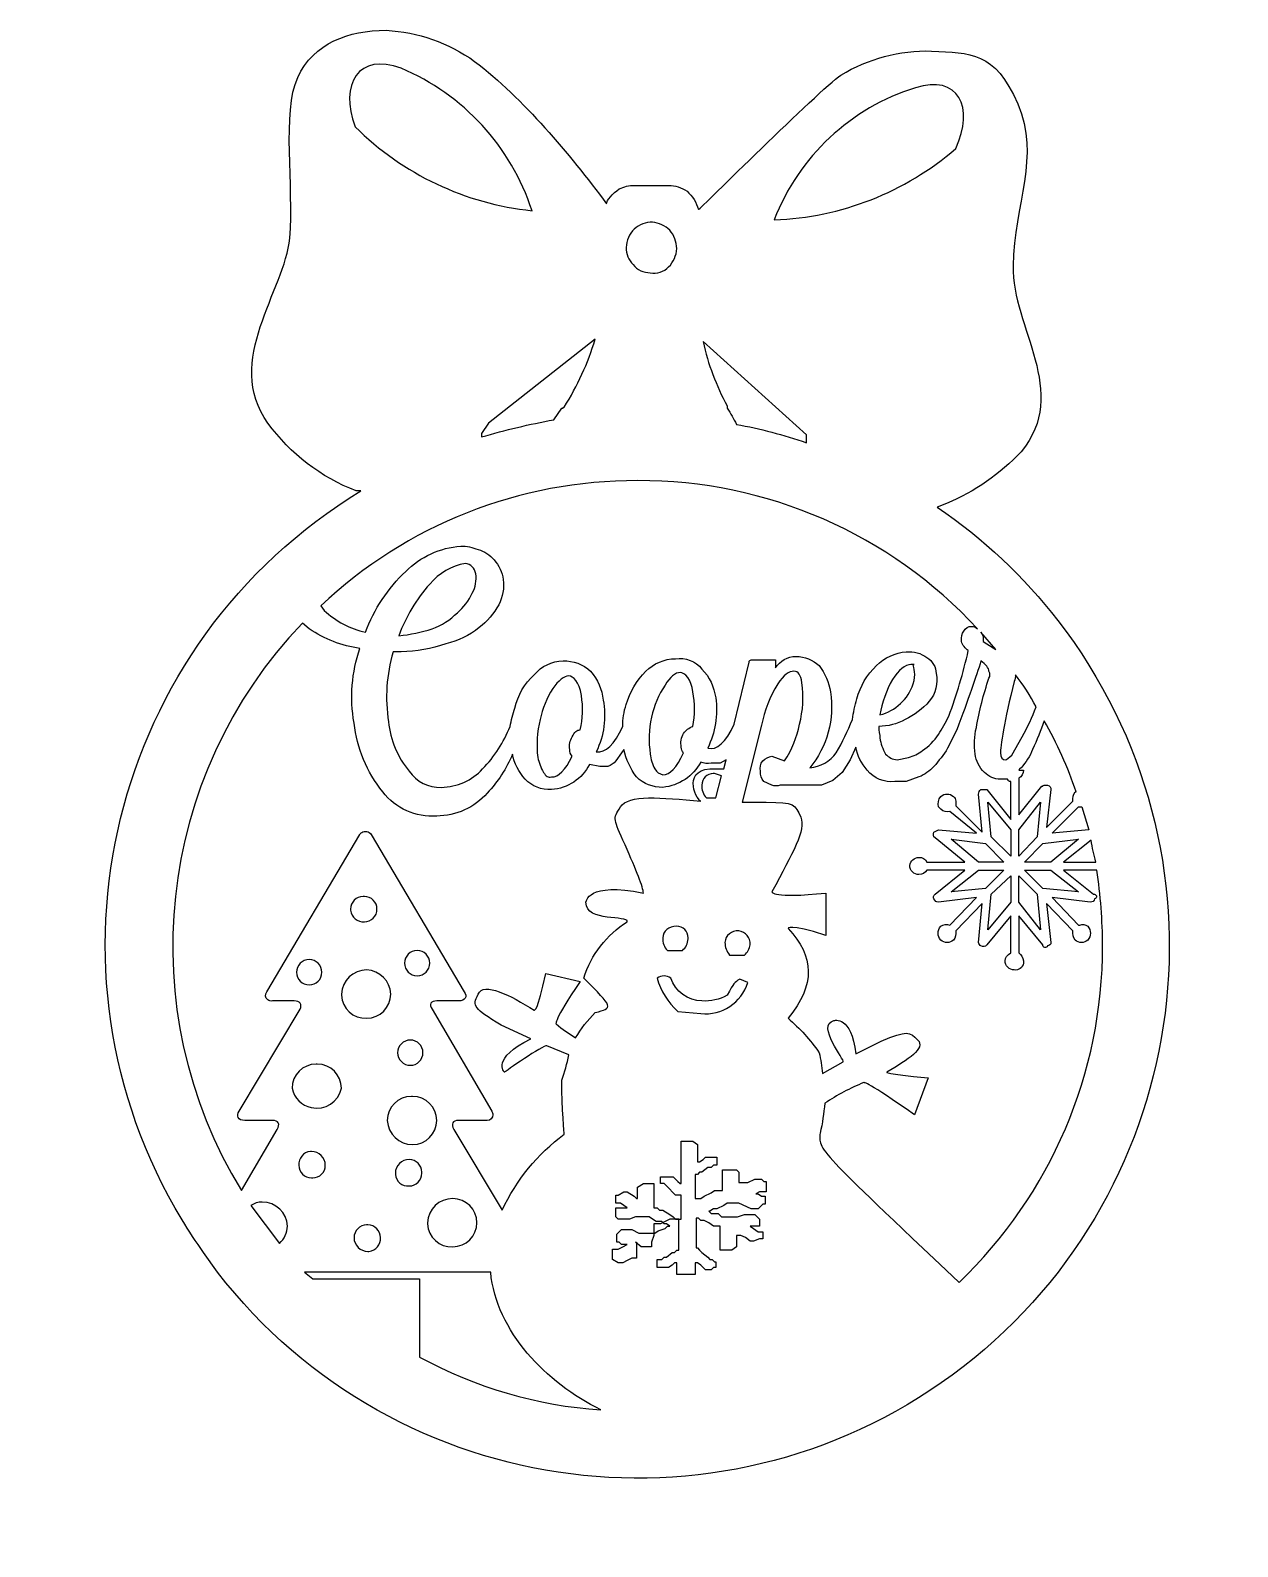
# Model space of a CAD drawing. Extents: x -6 to 99, y -6 to 126.
import ezdxf

# ---------------------------------------------------------------- set-up
doc = ezdxf.new("R2010")
doc.units = 0
doc.header["$MEASUREMENT"] = 0
doc.layers.add('LAYER_1', color=7, linetype='CONTINUOUS')

msp = doc.modelspace()

# ---------------------------------------------------------------- linework, layer by layer
at = {"layer": 'LAYER_1', "color": 178}
for points in [[(77.2, 55.9), (76.9, 58.9), (78.9, 56.5), (78.9, 54.2), (77.2, 55.9)], [(81.2, 55.9), (79.6, 54.2), (79.6, 56.5), (81.5, 58.9), (81.2, 55.9)], [(84.9, 58.5), (85.1, 58.5), (85.7, 56.5), (82.5, 56.2), (84.8, 58.5), (84.9, 58.5)], [(73.7, 55.7), (76.7, 55.3), (78.3, 53.7), (76.1, 53.7), (73.7, 55.7)], [(80.1, 53.7), (81.7, 55.3), (84.8, 55.7), (82.4, 53.7), (80.1, 53.7)], [(78.3, 53), (76.7, 51.4), (73.7, 51.1), (76.1, 53), (78.3, 53)], [(84.8, 51.1), (81.7, 51.4), (80.1, 53), (82.4, 53), (84.8, 51.1)], [(77.2, 50.9), (78.9, 52.5), (78.9, 50.2), (76.9, 47.8), (77.2, 50.9)], [(81.2, 50.9), (81.5, 47.8), (79.6, 50.2), (79.6, 52.5), (81.2, 50.9)], [(57.6, 25.2), (57.6, 25), (57, 25), (56.7, 24.8), (56.9, 24.8), (57.2, 24.6), (57.5, 24.6), (57.5, 23.9), (57.3, 23.9), (56.9, 23.5), (56.3, 23.5), (55.2, 24), (54.2, 24), (53.9, 23.8), (53.3, 23.5), (53, 23.5), (52.7, 23.3), (52.6, 23.3), (52.8, 23.1), (53.4, 23.1), (53.7, 22.8), (55.1, 22.8), (55.7, 23), (56.6, 23), (56.8, 22.8), (57, 22.6), (57, 22), (56.2, 22), (56.5, 21.8), (56.9, 21.5), (57.3, 21.5), (57.3, 20.9), (57, 20.9), (56.5, 20.7), (56.2, 20.7), (55.8, 21), (55.4, 21.2), (55, 21.2), (55, 20.2), (55, 20.2), (54.6, 19.9), (53.6, 19.9), (53.6, 22), (53, 22), (52.6, 22.3), (52.2, 22.5), (51.9, 22.5), (51.7, 22.7), (51.5, 22.7), (51.5, 20.1), (51.6, 20.1), (51.8, 19.9), (52, 19.7), (52.5, 19.3), (52.7, 19.1), (52.9, 19.1), (53.1, 18.9), (53.2, 18.9), (53.2, 18.4), (53, 18.4), (52.8, 18.2), (52.3, 18.2), (52.1, 18.4), (51.9, 18.6), (51.6, 18.8), (51.4, 18.8), (51.4, 17.8), (49.8, 17.8), (49.8, 18.8), (49.6, 18.8), (49.4, 18.6), (49.1, 18.4), (48.1, 18.4), (48.1, 19.1), (48.5, 19.1), (48.7, 19.3), (48.9, 19.3), (49.4, 19.7), (49.6, 19.7), (49.8, 19.9), (50, 19.9), (50, 22.6), (49.2, 22.6), (48.8, 22.4), (48.4, 22.2), (47.8, 22.2), (47.8, 21.2), (47.6, 20.6), (47.6, 20.2), (46.7, 20.2), (46.2, 20.6), (46.3, 20.6), (46.3, 19.2), (45.9, 19.2), (45.5, 19), (45.1, 18.8), (44.7, 18.8), (44.2, 19.1), (44.2, 19.1), (44.2, 20), (44.7, 20), (45.1, 20.2), (45.5, 20.4), (45, 20.4), (44.8, 20.6), (44.6, 20.6), (44.6, 21.3), (44.8, 21.5), (45, 21.7), (45.9, 21.7), (46.5, 21.4), (47.9, 21.4), (48.2, 21.6), (48.8, 21.8), (49, 22), (49.2, 22), (48.9, 22.2), (48.7, 22.2), (48.5, 22.4), (48, 22.4), (47.7, 22.6), (47.4, 22.8), (46.2, 22.8), (45.7, 22.6), (44.7, 22.6), (44.5, 22.8), (44.5, 23.6), (45.5, 23.6), (45.2, 23.8), (44.9, 24), (44.5, 24), (44.5, 24.7), (44.7, 24.7), (45.2, 25), (45.5, 25), (46.1, 24.6), (46.3, 24.4), (46.4, 24.4), (46.4, 25.4), (46.4, 25.4), (46.9, 25.7), (47.8, 25.7), (47.8, 23.6), (48.1, 23.6), (48.3, 23.4), (48.6, 23.4), (49.2, 23), (49.5, 22.8), (49.7, 22.6), (50.2, 22.6), (50.2, 24.7), (49.7, 24.7), (48.9, 25.5), (48.7, 25.7), (48.4, 25.7), (48.4, 26.3), (49.5, 26.3), (49.7, 26.1), (49.9, 25.9), (50.1, 25.7), (50.2, 25.7), (50.2, 29.4), (51.2, 29.4), (51.6, 29.1), (51.6, 29.1), (51.6, 28.9), (51.6, 28.9), (51.6, 27.6), (51.8, 27.6), (52.1, 27.8), (52.3, 28), (53.3, 28), (53.3, 27.3), (53, 27.3), (52.8, 27.1), (52.5, 27.1), (52, 26.7), (51.8, 26.7), (51.6, 26.5), (51.4, 26.5), (51.4, 26.3), (51.4, 26.3), (51.4, 24.4), (51.9, 24.4), (52.2, 24.6), (52.8, 24.9), (53.1, 25.1), (53.8, 25.1), (53.8, 26.9), (55, 26.9), (55.2, 26.7), (55.2, 26.7), (55.2, 25.8), (56, 25.8), (56.6, 26.1), (57.2, 26.1), (57.4, 25.9), (57.6, 25.9), (57.6, 25.4), (57.6, 25.2)]]:
    msp.add_lwpolyline(points, dxfattribs=at)
for points, knots in [([(72.5, 84.6), (72.5, 84.6), (73.3, 84.9), (73.3, 84.9), (73.3, 84.9), (73.3, 84.9), (73.3, 84.9), (75.75, 85.95), (77.96, 87.48), (79.8, 89.4), (84.1, 94.6), (79, 100.2), (79.1, 105.6), (79.2, 111), (81.5, 115.1), (79.5, 119.7), (77.5, 124.3), (75.4, 124.1), (72, 124.3), (69.22, 124.37), (66.48, 123.64), (64.1, 122.2), (62.1, 120.8), (51.8, 110.5), (51.7, 110.5), (51.52, 111.12), (51.18, 111.67), (50.7, 112.1), (50.23, 112.42), (49.67, 112.59), (49.1, 112.6), (49.1, 112.6), (46.1, 112.6), (46.1, 112.6), (45.65, 112.6), (45.21, 112.49), (44.8, 112.3), (44.2, 111.9), (43.7, 111.3), (43.7, 111), (40.4, 115.4), (36.5, 120.1), (32.2, 123.4), (29.94, 125.02), (27.27, 125.96), (24.5, 126.1), (21.2, 126.1), (18.2, 125), (16.8, 122), (15.4, 119), (16.5, 112.5), (16.1, 108), (15.7, 103.5), (10.3, 97.3), (14.2, 91.9), (16.15, 89.24), (18.82, 87.19), (21.9, 86), (21.9, 86), (22.3, 86), (22.3, 86), (0.48, 72.78), (-6.49, 44.37), (6.73, 22.55), (7.32, 21.57), (7.94, 20.63), (8.6, 19.7), (8.6, 19.7), (9.8, 18), (9.8, 18), (25.46, -2.21), (54.54, -5.9), (74.76, 9.76), (94.97, 25.42), (98.66, 54.5), (83, 74.72), (80.04, 78.54), (76.49, 81.87), (72.5, 84.6)], [0, 0, 0, 0, 1, 1, 1, 2, 2, 2, 3, 3, 3, 4, 4, 4, 5, 5, 5, 6, 6, 6, 7, 7, 7, 8, 8, 8, 9, 9, 9, 10, 10, 10, 11, 11, 11, 12, 12, 12, 13, 13, 13, 14, 14, 14, 15, 15, 15, 16, 16, 16, 17, 17, 17, 18, 18, 18, 19, 19, 19, 20, 20, 20, 21, 21, 21, 22, 22, 22, 23, 23, 23, 24, 24, 24, 25, 25, 25, 26, 26, 26, 26]), ([(21.8, 117.7), (20.4, 121.4), (22.1, 124.2), (25.8, 122.8), (31.22, 120.51), (35.38, 115.99), (37.2, 110.4), (31.38, 111), (25.95, 113.58), (21.8, 117.7)], [0, 0, 0, 0, 1, 1, 1, 2, 2, 2, 3, 3, 3, 3]), ([(70.6, 121.1), (74.3, 122.3), (75.8, 119.4), (74.1, 115.8), (69.69, 112), (64.12, 109.81), (58.3, 109.6), (60.42, 115.11), (64.96, 119.35), (70.6, 121.1)], [0, 0, 0, 0, 1, 1, 1, 2, 2, 2, 3, 3, 3, 3]), ([(46.1, 108.8), (46.54, 109.2), (47.11, 109.41), (47.7, 109.4), (48.26, 109.34), (48.79, 109.09), (49.2, 108.7), (49.58, 108.25), (49.79, 107.69), (49.8, 107.1), (49.78, 106.5), (49.53, 105.93), (49.1, 105.5), (48.68, 105.08), (48.08, 104.89), (47.5, 105), (46.92, 104.98), (46.36, 105.24), (46, 105.7), (45.62, 106.11), (45.4, 106.64), (45.4, 107.2), (45.42, 107.8), (45.67, 108.37), (46.1, 108.8)], [0, 0, 0, 0, 1, 1, 1, 2, 2, 2, 3, 3, 3, 4, 4, 4, 5, 5, 5, 6, 6, 6, 7, 7, 7, 8, 8, 8, 8]), ([(42.7, 99.2), (42.07, 97.12), (41.16, 95.14), (40, 93.3), (39.94, 93.3), (39.9, 93.26), (39.9, 93.2), (39.9, 93.2), (39.8, 93.2), (39.8, 93.2), (39.8, 93.2), (39.1, 92.2), (39.1, 92.2), (36.98, 91.81), (34.87, 91.31), (32.8, 90.7), (32.8, 90.7), (32.8, 91), (32.8, 91), (32.8, 91), (33.4, 91.9), (33.4, 91.9), (33.4, 91.9), (42.7, 99.2), (42.7, 99.2)], [0, 0, 0, 0, 1, 1, 1, 2, 2, 2, 3, 3, 3, 4, 4, 4, 5, 5, 5, 6, 6, 6, 7, 7, 7, 8, 8, 8, 8]), ([(61.1, 90.9), (61.1, 90.9), (61.1, 90.2), (61.1, 90.2), (59.11, 90.89), (57.07, 91.42), (55, 91.8), (54.77, 92.29), (54.5, 92.76), (54.2, 93.2), (54.2, 93.2), (54.2, 93.4), (54.2, 93.4), (53.24, 95.16), (52.53, 97.04), (52.1, 99), (52.1, 99), (61.1, 90.9), (61.1, 90.9)], [0, 0, 0, 0, 1, 1, 1, 2, 2, 2, 3, 3, 3, 4, 4, 4, 5, 5, 5, 6, 6, 6, 6]), ([(46.4, 86.9), (57.64, 86.94), (68.38, 82.26), (76, 74), (75.87, 74.14), (75.69, 74.22), (75.5, 74.2), (75.21, 74.23), (74.93, 74.07), (74.8, 73.8), (74.6, 73.6), (74.6, 73.3), (74.6, 72.9), (74.71, 72.58), (74.92, 72.3), (75.2, 72.1), (74.76, 70.17), (74.19, 68.26), (73.5, 66.4), (73.24, 65.84), (72.94, 65.31), (72.6, 64.8), (72.24, 64.24), (71.76, 63.76), (71.2, 63.4), (70.84, 63.12), (70.44, 62.92), (70, 62.8), (70, 62.8), (69, 62.6), (69, 62.6), (68.61, 62.62), (68.25, 62.8), (68, 63.1), (67.74, 63.53), (67.57, 64), (67.5, 64.5), (67.5, 64.8), (67.4, 65.1), (67.4, 65.5), (68.2, 65.51), (68.99, 65.71), (69.7, 66.1), (70.5, 66.48), (71.22, 67.03), (71.8, 67.7), (72.36, 68.36), (72.58, 69.25), (72.4, 70.1), (72.39, 70.67), (72.09, 71.2), (71.6, 71.5), (71.08, 71.88), (70.44, 72.05), (69.8, 72), (68.82, 71.92), (67.9, 71.49), (67.2, 70.8), (66.37, 70.01), (65.78, 69.01), (65.5, 67.9), (65.32, 67.31), (65.19, 66.71), (65.1, 66.1), (64.71, 65.1), (64.24, 64.13), (63.7, 63.2), (63.16, 62.46), (62.32, 61.98), (61.4, 61.9), (62.15, 62.81), (62.7, 63.86), (63, 65), (63.31, 66.14), (63.38, 67.33), (63.2, 68.5), (63.05, 69.33), (62.71, 70.12), (62.2, 70.8), (61.66, 71.31), (60.94, 71.59), (60.2, 71.6), (59.47, 71.59), (58.8, 71.21), (58.4, 70.6), (58.4, 70.6), (58.4, 71.3), (58.4, 71.3), (58.4, 71.3), (56.3, 71.3), (56.3, 71.3), (56.19, 71.3), (56.1, 71.21), (56.1, 71.1), (56.1, 71.1), (56.1, 71.1), (56.1, 71.1), (56.1, 71.1), (54.8, 65.7), (54.8, 65.7), (54.1, 64.1), (53.3, 63.4), (52.5, 63.6), (53.16, 64.97), (53.41, 66.5), (53.2, 68), (53.07, 68.94), (52.65, 69.81), (52, 70.5), (51.45, 71.18), (50.57, 71.53), (49.7, 71.4), (48.72, 71.38), (47.79, 70.99), (47.1, 70.3), (46.31, 69.49), (45.72, 68.49), (45.4, 67.4), (45.2, 66.79), (45.1, 66.14), (45.1, 65.5), (44.4, 63.9), (43.6, 63.2), (42.8, 63.3), (43.48, 64.7), (43.69, 66.27), (43.4, 67.8), (43.31, 68.73), (42.92, 69.6), (42.3, 70.3), (41.66, 70.92), (40.79, 71.25), (39.9, 71.2), (38.93, 71.19), (38.02, 70.75), (37.4, 70), (36.55, 69.23), (35.96, 68.22), (35.7, 67.1), (35.52, 66.58), (35.39, 66.04), (35.3, 65.5), (34.74, 64.13), (33.93, 62.87), (32.9, 61.8), (31.97, 60.8), (30.67, 60.22), (29.3, 60.2), (28.19, 60.17), (27.14, 60.69), (26.5, 61.6), (25.49, 62.83), (24.87, 64.32), (24.7, 65.9), (24.39, 67.94), (24.52, 70.02), (25.1, 72), (25.1, 72), (25.8, 72), (25.8, 72), (27.13, 72.02), (28.45, 72.26), (29.7, 72.7), (30.76, 72.94), (31.75, 73.42), (32.6, 74.1), (33.3, 74.64), (33.88, 75.32), (34.3, 76.1), (34.66, 76.77), (34.8, 77.54), (34.7, 78.3), (34.6, 78.93), (34.32, 79.52), (33.9, 80), (33.54, 80.43), (33.05, 80.75), (32.5, 80.9), (32.02, 81.1), (31.51, 81.2), (31, 81.2), (29.19, 81.06), (27.49, 80.28), (26.2, 79), (24.64, 77.52), (23.45, 75.71), (22.7, 73.7), (21.35, 74), (20.11, 74.66), (19.1, 75.6), (19.1, 75.6), (18.8, 76), (18.8, 76), (26.26, 83.04), (36.14, 86.94), (46.4, 86.9)], [0, 0, 0, 0, 1, 1, 1, 2, 2, 2, 3, 3, 3, 4, 4, 4, 5, 5, 5, 6, 6, 6, 7, 7, 7, 8, 8, 8, 9, 9, 9, 10, 10, 10, 11, 11, 11, 12, 12, 12, 13, 13, 13, 14, 14, 14, 15, 15, 15, 16, 16, 16, 17, 17, 17, 18, 18, 18, 19, 19, 19, 20, 20, 20, 21, 21, 21, 22, 22, 22, 23, 23, 23, 24, 24, 24, 25, 25, 25, 26, 26, 26, 27, 27, 27, 28, 28, 28, 29, 29, 29, 30, 30, 30, 31, 31, 31, 32, 32, 32, 33, 33, 33, 34, 34, 34, 35, 35, 35, 36, 36, 36, 37, 37, 37, 38, 38, 38, 39, 39, 39, 40, 40, 40, 41, 41, 41, 42, 42, 42, 43, 43, 43, 44, 44, 44, 45, 45, 45, 46, 46, 46, 47, 47, 47, 48, 48, 48, 49, 49, 49, 50, 50, 50, 51, 51, 51, 52, 52, 52, 53, 53, 53, 54, 54, 54, 55, 55, 55, 56, 56, 56, 57, 57, 57, 58, 58, 58, 59, 59, 59, 60, 60, 60, 61, 61, 61, 62, 62, 62, 63, 63, 63, 64, 64, 64, 65, 65, 65, 65]), ([(25.6, 73.4), (26.21, 75.05), (27.13, 76.58), (28.3, 77.9), (29.09, 78.84), (30.19, 79.48), (31.4, 79.7), (31.86, 79.62), (32.22, 79.26), (32.3, 78.8), (32.39, 78.22), (32.28, 77.62), (32, 77.1), (31.69, 76.45), (31.25, 75.87), (30.7, 75.4), (30.08, 74.78), (29.33, 74.3), (28.5, 74), (27.56, 73.7), (26.59, 73.49), (25.6, 73.4)], [0, 0, 0, 0, 1, 1, 1, 2, 2, 2, 3, 3, 3, 4, 4, 4, 5, 5, 5, 6, 6, 6, 7, 7, 7, 7]), ([(42.7, 40.6), (42.05, 39.93), (41.48, 39.2), (41, 38.4), (40.41, 38.76), (39.84, 39.16), (39.3, 39.6), (39.3, 39.6), (39, 39.8), (41.4, 43.3), (41.4, 43.3), (38.4, 44), (38.4, 44), (37.7, 40.6), (37.4, 40.8), (37.4, 40.8), (35.3, 42.1), (33, 43.3), (32.5, 42.2), (32, 41.1), (32.1, 41), (34.5, 39.5), (34.5, 39.5), (37.1, 38.3), (37.1, 38.3), (33.6, 36.6), (34.8, 35.4), (34.8, 35.4), (34.8, 35.4), (38.2, 37.8), (38.5, 37.7), (38.5, 37.7), (40.4, 36.9), (40.4, 36.9), (40.25, 36.15), (40.05, 35.42), (39.8, 34.7), (39.8, 32.2), (40, 30), (40, 30), (37.68, 28.28), (35.83, 26.01), (34.6, 23.4), (34.6, 23.4), (30.4, 30.4), (30.4, 30.4), (30.1, 30.9), (30.3, 31.2), (30.8, 31.2), (30.8, 31.2), (33.3, 31.2), (33.3, 31.2), (33.58, 31.2), (33.8, 31.42), (33.8, 31.7), (33.8, 31.81), (33.76, 31.91), (33.7, 32), (33.7, 32), (28.5, 40.9), (28.5, 40.9), (28.2, 41.3), (28.4, 41.6), (28.9, 41.6), (28.9, 41.6), (30.8, 41.6), (30.8, 41.6), (31.4, 41.6), (31.6, 42), (31.3, 42.4), (31.3, 42.4), (23.2, 56.1), (23.2, 56.1), (23.02, 56.38), (22.64, 56.45), (22.37, 56.27), (22.3, 56.22), (22.24, 56.17), (22.2, 56.1), (22.2, 56.1), (14.1, 42.4), (14.1, 42.4), (13.93, 42.18), (13.96, 41.87), (14.18, 41.7), (14.3, 41.6), (14.45, 41.57), (14.6, 41.6), (14.6, 41.6), (16.5, 41.6), (16.5, 41.6), (17, 41.6), (17.2, 41.3), (17, 40.9), (17, 40.9), (11.7, 32), (11.7, 32), (11.4, 31.6), (11.6, 31.2), (12.2, 31.2), (12.2, 31.2), (14.6, 31.2), (14.6, 31.2), (15.1, 31.2), (15.3, 30.9), (15, 30.4), (15, 30.4), (11.9, 25.1), (11.9, 25.1), (2.25, 40.86), (4.42, 61.15), (17.2, 74.5), (17.2, 74.5), (17.8, 74), (17.8, 74), (19.12, 73.1), (20.62, 72.52), (22.2, 72.3), (21.5, 70.21), (21.32, 67.97), (21.7, 65.8), (21.96, 63.61), (22.82, 61.53), (24.2, 59.8), (25.32, 58.36), (27.08, 57.58), (28.9, 57.7), (30.58, 57.71), (32.19, 58.44), (33.3, 59.7), (34.24, 60.69), (34.98, 61.84), (35.5, 63.1), (35.66, 62.28), (36.04, 61.52), (36.6, 60.9), (37.2, 60.28), (38.04, 59.96), (38.9, 60), (40.31, 60.1), (41.57, 60.93), (42.2, 62.2), (42.2, 62.2), (43.1, 62), (43.1, 62), (43.1, 62), (43.8, 62), (43.8, 62), (44.07, 62.11), (44.31, 62.28), (44.5, 62.5), (44.5, 62.5), (45, 63.2), (45, 63.2), (45, 63.2), (45.2, 63.5), (45.2, 63.5), (45.4, 62.63), (45.78, 61.82), (46.3, 61.1), (46.92, 60.5), (47.74, 60.18), (48.6, 60.2), (50, 60.34), (51.24, 61.16), (51.9, 62.4), (52.18, 62.27), (52.5, 62.23), (52.8, 62.3), (52.8, 62.3), (53.6, 62.3), (53.6, 62.3), (53.6, 62.3), (54.1, 62.6), (54.1, 62.6), (54.1, 62.6), (53.9, 61.8), (53.9, 61.8), (53.9, 61.8), (53.2, 61.8), (53.2, 61.8), (50.2, 62), (51.4, 59.2), (51.9, 59), (48.4, 59.3), (45.6, 59.6), (44.9, 58.5), (44.2, 57.4), (44.3, 57.5), (45.3, 55.2), (46.3, 52.9), (46.9, 51.5), (46.9, 51), (42, 52), (41.9, 50.2), (41.9, 50.2), (41.9, 48.4), (45.6, 49.1), (45.5, 48.5), (43.7, 47.36), (42.35, 45.63), (41.7, 43.6), (44.3, 41), (44.3, 41), (42.7, 40.6)], [0, 0, 0, 0, 1, 1, 1, 2, 2, 2, 3, 3, 3, 4, 4, 4, 5, 5, 5, 6, 6, 6, 7, 7, 7, 8, 8, 8, 9, 9, 9, 10, 10, 10, 11, 11, 11, 12, 12, 12, 13, 13, 13, 14, 14, 14, 15, 15, 15, 16, 16, 16, 17, 17, 17, 18, 18, 18, 19, 19, 19, 20, 20, 20, 21, 21, 21, 22, 22, 22, 23, 23, 23, 24, 24, 24, 25, 25, 25, 26, 26, 26, 27, 27, 27, 28, 28, 28, 29, 29, 29, 30, 30, 30, 31, 31, 31, 32, 32, 32, 33, 33, 33, 34, 34, 34, 35, 35, 35, 36, 36, 36, 37, 37, 37, 38, 38, 38, 39, 39, 39, 40, 40, 40, 41, 41, 41, 42, 42, 42, 43, 43, 43, 44, 44, 44, 45, 45, 45, 46, 46, 46, 47, 47, 47, 48, 48, 48, 49, 49, 49, 50, 50, 50, 51, 51, 51, 52, 52, 52, 53, 53, 53, 54, 54, 54, 55, 55, 55, 56, 56, 56, 57, 57, 57, 58, 58, 58, 59, 59, 59, 60, 60, 60, 61, 61, 61, 62, 62, 62, 63, 63, 63, 64, 64, 64, 65, 65, 65, 66, 66, 66, 67, 67, 67, 68, 68, 68, 68]), ([(77.6, 72.2), (77.6, 72.2), (76.8, 72.7), (76.8, 72.7), (76.8, 72.7), (76.5, 72.9), (76.5, 72.9), (76.5, 72.9), (76.5, 73.2), (76.5, 73.2), (76.5, 73.4), (76.4, 73.5), (76.3, 73.7), (76.3, 73.7), (77.6, 72.2), (77.6, 72.2)], [0, 0, 0, 0, 1, 1, 1, 2, 2, 2, 3, 3, 3, 4, 4, 4, 5, 5, 5, 5]), ([(50.4, 63.2), (49.8, 61.9), (49.2, 61.3), (48.6, 61.3), (48.3, 61.35), (48.05, 61.54), (47.9, 61.8), (47.68, 62.2), (47.54, 62.64), (47.5, 63.1), (47.34, 64.16), (47.37, 65.25), (47.6, 66.3), (47.82, 67.3), (48.23, 68.25), (48.8, 69.1), (49.2, 69.8), (49.7, 70.2), (50.1, 70.2), (50.5, 70.2), (51.1, 69.6), (51.2, 68.5), (51.4, 67.51), (51.4, 66.49), (51.2, 65.5), (50.88, 65.39), (50.6, 65.18), (50.4, 64.9), (50.19, 64.54), (50.12, 64.11), (50.2, 63.7), (50.21, 63.52), (50.28, 63.34), (50.4, 63.2)], [0, 0, 0, 0, 1, 1, 1, 2, 2, 2, 3, 3, 3, 4, 4, 4, 5, 5, 5, 6, 6, 6, 7, 7, 7, 8, 8, 8, 9, 9, 9, 10, 10, 10, 11, 11, 11, 11]), ([(86.9, 46.4), (86.91, 35.34), (82.39, 24.75), (74.4, 17.1), (62.1, 28.7), (62.1, 28.7), (62.3, 30.1), (62.49, 30.96), (62.62, 31.83), (62.7, 32.7), (63.77, 33.41), (64.91, 34.02), (66.1, 34.5), (66.1, 34.5), (66.4, 34.6), (70.5, 31.7), (70.5, 31.7), (71.7, 34.9), (71.7, 34.9), (67.8, 35.3), (68.1, 35.4), (68.1, 35.4), (70, 36.5), (71.5, 37.5), (70.8, 38.2), (70.1, 38.9), (69.9, 39.1), (67.6, 38.1), (67.6, 38.1), (65.4, 37), (65.4, 37), (65, 40.4), (63.5, 39.9), (63.5, 39.9), (61.9, 39.5), (64.5, 36.4), (64.3, 36.3), (64.3, 36.3), (62.5, 35.3), (62.5, 35.3), (62.45, 35.91), (62.35, 36.51), (62.2, 37.1), (61.44, 38.22), (60.53, 39.23), (59.5, 40.1), (61.9, 43), (61.8, 45.5), (59.5, 47.9), (59.5, 47.9), (59.5, 48.4), (62.8, 47.3), (62.8, 47.3), (62.8, 51), (62.8, 51), (58.1, 50.5), (58.1, 51.1), (58.1, 51.1), (59.9, 54.5), (61.1, 56.5), (60.6, 57.6), (60.1, 58.7), (60.1, 58.9), (57.6, 58.9), (57.6, 58.9), (55.5, 58.9), (55.5, 58.9), (55.5, 58.9), (57.2, 65.6), (57.2, 65.6), (57.45, 66.87), (57.92, 68.09), (58.6, 69.2), (59.1, 70), (59.6, 70.3), (60, 70.3), (60.4, 70.3), (60.6, 70), (60.7, 69.3), (60.87, 68.1), (60.81, 66.87), (60.5, 65.7), (60.28, 64.56), (59.84, 63.47), (59.2, 62.5), (59.2, 62.5), (58.1, 62.9), (58.1, 62.9), (57.8, 62.85), (57.52, 62.71), (57.3, 62.5), (57.09, 62.25), (57.02, 61.91), (57.1, 61.6), (57.07, 61.27), (57.18, 60.95), (57.4, 60.7), (57.4, 60.7), (58.1, 60.4), (58.1, 60.4), (58.32, 60.29), (58.58, 60.29), (58.8, 60.4), (58.8, 60.4), (62.4, 60.4), (62.4, 60.4), (62.4, 60.4), (63.4, 60.8), (63.4, 60.8), (63.4, 60.8), (64.2, 61.5), (64.2, 61.5), (64.2, 61.5), (64.9, 62.6), (64.9, 62.6), (64.9, 62.6), (65.4, 63.7), (65.4, 63.7), (65.55, 62.96), (65.89, 62.26), (66.4, 61.7), (66.98, 60.98), (67.88, 60.6), (68.8, 60.7), (68.8, 60.7), (69.8, 60.7), (69.8, 60.7), (69.8, 60.7), (70.9, 61.1), (70.9, 61.1), (71.39, 61.31), (71.83, 61.61), (72.2, 62), (72.63, 62.51), (73.03, 63.04), (73.4, 63.6), (73.4, 63.6), (74.2, 65.2), (74.2, 65.2), (74.2, 65.2), (74.2, 65.2), (74.2, 65.2), (75.2, 67.87), (75.9, 69.87), (76.3, 71.2), (76.7, 70.9), (77, 70.6), (77, 70.3), (77.11, 70.11), (77.11, 69.89), (77, 69.7), (76.52, 68.3), (76.15, 66.86), (75.9, 65.4), (75.72, 64.65), (75.69, 63.87), (75.8, 63.1), (75.88, 62.49), (76.16, 61.93), (76.6, 61.5), (76.97, 61.12), (77.47, 60.91), (78, 60.9), (78, 60.9), (78.6, 60.9), (78.6, 60.9), (78.7, 60.8), (78.7, 60.7), (78.9, 60.7), (78.9, 60.7), (78.9, 57.4), (78.9, 57.4), (78.9, 57.4), (76.8, 60), (76.8, 60), (76.8, 60), (76.3, 60), (76.3, 60), (76.17, 59.91), (76.1, 59.76), (76.1, 59.6), (76.1, 59.6), (76.4, 56.3), (76.4, 56.3), (76.4, 56.3), (74.1, 58.6), (74.1, 58.6), (74.1, 58.6), (74.1, 58.6), (74.1, 58.6), (74.1, 58.6), (74.1, 59), (74.1, 59), (74.1, 59.16), (74.03, 59.31), (73.9, 59.4), (73.59, 59.69), (73.11, 59.69), (72.8, 59.4), (72.59, 59.15), (72.52, 58.81), (72.6, 58.5), (72.6, 58.5), (72.8, 58.3), (72.8, 58.3), (73.01, 58.09), (73.32, 58.01), (73.6, 58.1), (73.6, 58.1), (73.6, 58.1), (73.6, 58.1), (73.6, 58.1), (75.9, 56.2), (75.9, 56.2), (75.9, 56.2), (72.6, 56.5), (72.6, 56.5), (72.6, 56.5), (72.2, 56.3), (72.2, 56.3), (72.2, 56.3), (72.2, 56.3), (72.2, 56.3), (72.11, 56.13), (72.15, 55.92), (72.3, 55.8), (72.3, 55.8), (74.9, 53.7), (74.9, 53.7), (74.9, 53.7), (71.6, 53.7), (71.6, 53.7), (71.47, 53.97), (71.19, 54.13), (70.9, 54.1), (70.49, 54.1), (70.15, 53.8), (70.1, 53.4), (70.1, 52.96), (70.46, 52.6), (70.9, 52.6), (70.9, 52.6), (70.9, 52.6), (70.9, 52.6), (71.19, 52.6), (71.46, 52.75), (71.6, 53), (71.6, 53), (74.9, 53), (74.9, 53), (74.9, 53), (72.3, 50.9), (72.3, 50.9), (72.2, 50.8), (72.1, 50.6), (72.2, 50.5), (72.2, 50.5), (72.2, 50.5), (72.2, 50.5), (72.3, 50.3), (72.4, 50.2), (72.6, 50.2), (72.6, 50.2), (75.9, 50.6), (75.9, 50.6), (75.9, 50.6), (73.6, 48.2), (73.6, 48.2), (73.6, 48.2), (73.6, 48.2), (73.6, 48.2), (73.33, 48.31), (73.03, 48.28), (72.8, 48.1), (72.49, 47.76), (72.49, 47.24), (72.8, 46.9), (73.11, 46.61), (73.59, 46.61), (73.9, 46.9), (74.09, 47.12), (74.17, 47.42), (74.1, 47.7), (74.1, 47.7), (76.4, 50.1), (76.4, 50.1), (76.4, 50.1), (76.1, 46.7), (76.1, 46.7), (76.1, 46.6), (76.2, 46.4), (76.3, 46.4), (76.3, 46.4), (76.3, 46.4), (76.3, 46.4), (76.5, 46.3), (76.7, 46.3), (76.8, 46.5), (76.8, 46.5), (78.9, 49), (78.9, 49), (78.9, 49), (78.9, 45.8), (78.9, 45.8), (78.6, 45.6), (78.4, 45.4), (78.4, 45.1), (78.4, 44.66), (78.76, 44.3), (79.2, 44.3), (79.2, 44.3), (79.2, 44.3), (79.2, 44.3), (79.58, 44.24), (79.94, 44.5), (80, 44.88), (80.01, 44.95), (80.01, 45.03), (80, 45.1), (79.97, 45.38), (79.83, 45.63), (79.6, 45.8), (79.6, 45.8), (79.6, 49), (79.6, 49), (79.6, 49), (81.7, 46.5), (81.7, 46.5), (81.67, 46.39), (81.74, 46.28), (81.85, 46.25), (81.96, 46.22), (82.07, 46.29), (82.1, 46.4), (82.1, 46.4), (82.1, 46.4), (82.1, 46.4), (82.27, 46.4), (82.4, 46.53), (82.4, 46.7), (82.4, 46.7), (82.4, 46.7), (82.4, 46.7), (82.4, 46.7), (82, 50.1), (82, 50.1), (82, 50.1), (84.3, 47.7), (84.3, 47.7), (84.3, 47.7), (84.3, 47.7), (84.3, 47.7), (84.28, 47.42), (84.35, 47.14), (84.5, 46.9), (84.81, 46.61), (85.29, 46.61), (85.6, 46.9), (85.91, 47.24), (85.91, 47.76), (85.6, 48.1), (85.41, 48.28), (85.13, 48.32), (84.9, 48.2), (84.9, 48.2), (84.8, 48.2), (84.8, 48.2), (84.8, 48.2), (82.5, 50.6), (82.5, 50.6), (82.5, 50.6), (85.8, 50.2), (85.8, 50.2), (86, 50.2), (86.2, 50.3), (86.2, 50.5), (86.2, 50.5), (86.2, 50.5), (86.2, 50.5), (86.31, 50.53), (86.38, 50.64), (86.35, 50.75), (86.32, 50.86), (86.21, 50.93), (86.1, 50.9), (86.1, 50.9), (83.5, 53), (83.5, 53), (83.5, 53), (86.4, 53), (86.4, 53), (86.72, 50.81), (86.88, 48.61), (86.9, 46.4)], [0, 0, 0, 0, 1, 1, 1, 2, 2, 2, 3, 3, 3, 4, 4, 4, 5, 5, 5, 6, 6, 6, 7, 7, 7, 8, 8, 8, 9, 9, 9, 10, 10, 10, 11, 11, 11, 12, 12, 12, 13, 13, 13, 14, 14, 14, 15, 15, 15, 16, 16, 16, 17, 17, 17, 18, 18, 18, 19, 19, 19, 20, 20, 20, 21, 21, 21, 22, 22, 22, 23, 23, 23, 24, 24, 24, 25, 25, 25, 26, 26, 26, 27, 27, 27, 28, 28, 28, 29, 29, 29, 30, 30, 30, 31, 31, 31, 32, 32, 32, 33, 33, 33, 34, 34, 34, 35, 35, 35, 36, 36, 36, 37, 37, 37, 38, 38, 38, 39, 39, 39, 40, 40, 40, 41, 41, 41, 42, 42, 42, 43, 43, 43, 44, 44, 44, 45, 45, 45, 46, 46, 46, 47, 47, 47, 48, 48, 48, 49, 49, 49, 50, 50, 50, 51, 51, 51, 52, 52, 52, 53, 53, 53, 54, 54, 54, 55, 55, 55, 56, 56, 56, 57, 57, 57, 58, 58, 58, 59, 59, 59, 60, 60, 60, 61, 61, 61, 62, 62, 62, 63, 63, 63, 64, 64, 64, 65, 65, 65, 66, 66, 66, 67, 67, 67, 68, 68, 68, 69, 69, 69, 70, 70, 70, 71, 71, 71, 72, 72, 72, 73, 73, 73, 74, 74, 74, 75, 75, 75, 76, 76, 76, 77, 77, 77, 78, 78, 78, 79, 79, 79, 80, 80, 80, 81, 81, 81, 82, 82, 82, 83, 83, 83, 84, 84, 84, 85, 85, 85, 86, 86, 86, 87, 87, 87, 88, 88, 88, 89, 89, 89, 90, 90, 90, 91, 91, 91, 92, 92, 92, 93, 93, 93, 94, 94, 94, 95, 95, 95, 96, 96, 96, 97, 97, 97, 98, 98, 98, 99, 99, 99, 100, 100, 100, 101, 101, 101, 102, 102, 102, 103, 103, 103, 104, 104, 104, 105, 105, 105, 106, 106, 106, 107, 107, 107, 108, 108, 108, 109, 109, 109, 110, 110, 110, 111, 111, 111, 112, 112, 112, 113, 113, 113, 114, 114, 114, 115, 115, 115, 116, 116, 116, 117, 117, 117, 118, 118, 118, 119, 119, 119, 120, 120, 120, 121, 121, 121, 122, 122, 122, 123, 123, 123, 124, 124, 124, 125, 125, 125, 126, 126, 126, 127, 127, 127, 128, 128, 128, 129, 129, 129, 130, 130, 130, 131, 131, 131, 131]), ([(67.5, 66.5), (67.68, 67.59), (68.06, 68.64), (68.6, 69.6), (69.1, 70.4), (69.7, 70.9), (70.2, 70.9), (70.7, 70.9), (70.4, 70.9), (70.4, 70.8), (70.4, 70.7), (70.7, 70), (70.4, 69.2), (69.95, 67.87), (68.86, 66.86), (67.5, 66.5)], [0, 0, 0, 0, 1, 1, 1, 2, 2, 2, 3, 3, 3, 4, 4, 4, 5, 5, 5, 5]), ([(79.3, 70), (79.99, 69.13), (80.59, 68.19), (81.1, 67.2), (80.76, 66.31), (80.36, 65.44), (79.9, 64.6), (79.9, 64.6), (79, 63), (79, 63), (78.7, 62.8), (78.6, 62.6), (78.4, 62.6), (78.2, 62.6), (78, 62.8), (78, 63.2), (78, 63.6), (78.3, 66.1), (79.2, 69.4), (79.28, 69.59), (79.31, 69.79), (79.3, 70)], [0, 0, 0, 0, 1, 1, 1, 2, 2, 2, 3, 3, 3, 4, 4, 4, 5, 5, 5, 6, 6, 6, 7, 7, 7, 7]), ([(40.7, 62.9), (40.1, 61.7), (39.5, 61.1), (38.9, 61.1), (38.6, 61), (38.4, 61.2), (38.2, 61.5), (37.97, 61.91), (37.81, 62.35), (37.7, 62.8), (37.57, 63.9), (37.64, 65.02), (37.9, 66.1), (38.11, 67.06), (38.48, 67.97), (39, 68.8), (39.5, 69.5), (40, 69.9), (40.4, 69.9), (40.8, 69.9), (41.3, 69.4), (41.5, 68.2), (41.66, 67.2), (41.63, 66.18), (41.4, 65.2), (41.1, 65.2), (40.9, 65), (40.7, 64.6), (40.49, 64.27), (40.42, 63.88), (40.5, 63.5), (40.48, 63.28), (40.55, 63.06), (40.7, 62.9)], [0, 0, 0, 0, 1, 1, 1, 2, 2, 2, 3, 3, 3, 4, 4, 4, 5, 5, 5, 6, 6, 6, 7, 7, 7, 8, 8, 8, 9, 9, 9, 10, 10, 10, 11, 11, 11, 11]), ([(84.6, 59.8), (84.6, 59.8), (84.5, 59.8), (84.5, 59.8), (84.33, 59.57), (84.26, 59.28), (84.3, 59), (84.3, 59), (82, 56.7), (82, 56.7), (82, 56.7), (82.4, 60), (82.4, 60), (82.4, 60.2), (82.3, 60.3), (82.1, 60.4), (82.1, 60.4), (82, 60.4), (82, 60.4), (81.9, 60.4), (81.7, 60.4), (81.7, 60.3), (81.7, 60.3), (81.6, 60.3), (81.6, 60.3), (81.6, 60.3), (79.6, 57.8), (79.6, 57.8), (79.6, 57.8), (79.6, 61), (79.6, 61), (79.85, 61.14), (80, 61.41), (80, 61.7), (80, 61.7), (79.6, 61.7), (79.6, 61.7), (79.6, 61.8), (79.7, 61.8), (79.8, 61.9), (80.22, 62.37), (80.56, 62.91), (80.8, 63.5), (81.18, 64.31), (81.52, 65.15), (81.8, 66), (82.93, 64.03), (83.87, 61.95), (84.6, 59.8)], [0, 0, 0, 0, 1, 1, 1, 2, 2, 2, 3, 3, 3, 4, 4, 4, 5, 5, 5, 6, 6, 6, 7, 7, 7, 8, 8, 8, 9, 9, 9, 10, 10, 10, 11, 11, 11, 12, 12, 12, 13, 13, 13, 14, 14, 14, 15, 15, 15, 16, 16, 16, 16]), ([(52, 60.4), (52, 60.95), (52.44, 61.4), (52.99, 61.4), (53.03, 61.41), (53.07, 61.4), (53.1, 61.4), (53.1, 61.4), (53.7, 61.2), (53.7, 61.2), (53.7, 61.2), (53.2, 59.3), (53.2, 59.3), (53.2, 59.3), (52.4, 59.3), (52.4, 59.3), (52.1, 59.58), (51.95, 59.99), (52, 60.4)], [0, 0, 0, 0, 1, 1, 1, 2, 2, 2, 3, 3, 3, 4, 4, 4, 5, 5, 5, 6, 6, 6, 6]), ([(86.3, 53.7), (86.3, 53.7), (83.5, 53.7), (83.5, 53.7), (83.5, 53.7), (85.9, 55.6), (85.9, 55.6), (86, 54.96), (86.13, 54.32), (86.3, 53.7)], [0, 0, 0, 0, 1, 1, 1, 2, 2, 2, 3, 3, 3, 3]), ([(21.4, 49.6), (21.4, 50.21), (21.89, 50.7), (22.5, 50.7), (22.53, 50.7), (22.57, 50.7), (22.6, 50.7), (23.21, 50.7), (23.7, 50.21), (23.7, 49.6), (23.7, 48.99), (23.21, 48.5), (22.6, 48.5), (22.6, 48.5), (22.6, 48.5), (22.6, 48.5), (22, 48.44), (21.46, 48.89), (21.4, 49.5), (21.4, 49.53), (21.4, 49.57), (21.4, 49.6)], [0, 0, 0, 0, 1, 1, 1, 2, 2, 2, 3, 3, 3, 4, 4, 4, 5, 5, 5, 6, 6, 6, 7, 7, 7, 7]), ([(48.6, 47.1), (48.6, 47.7), (49.1, 48.1), (49.8, 48.1), (50.35, 48.1), (50.8, 47.66), (50.81, 47.11), (50.81, 47.07), (50.8, 47.03), (50.8, 47), (50.78, 46.61), (50.6, 46.25), (50.3, 46), (50.3, 46), (49, 46), (49, 46), (48.7, 46.28), (48.55, 46.69), (48.6, 47.1)], [0, 0, 0, 0, 1, 1, 1, 2, 2, 2, 3, 3, 3, 4, 4, 4, 5, 5, 5, 6, 6, 6, 6]), ([(55.7, 45.6), (55.7, 45.6), (54.4, 45.6), (54.4, 45.6), (54.15, 45.92), (54.01, 46.3), (54, 46.7), (54.05, 47.31), (54.59, 47.75), (55.19, 47.7), (55.19, 47.7), (55.2, 47.7), (55.2, 47.7), (55.81, 47.65), (56.25, 47.11), (56.2, 46.51), (56.2, 46.51), (56.2, 46.5), (56.2, 46.5), (56.14, 46.15), (55.97, 45.83), (55.7, 45.6)], [0, 0, 0, 0, 1, 1, 1, 2, 2, 2, 3, 3, 3, 4, 4, 4, 5, 5, 5, 6, 6, 6, 7, 7, 7, 7]), ([(17.8, 43), (17.19, 43), (16.7, 43.49), (16.7, 44.1), (16.7, 44.71), (17.19, 45.2), (17.8, 45.2), (17.8, 45.2), (17.8, 45.2), (17.8, 45.2), (18.41, 45.2), (18.9, 44.71), (18.9, 44.1), (18.9, 43.49), (18.41, 43), (17.8, 43), (17.8, 43), (17.8, 43), (17.8, 43)], [0, 0, 0, 0, 1, 1, 1, 2, 2, 2, 3, 3, 3, 4, 4, 4, 5, 5, 5, 6, 6, 6, 6]), ([(26.1, 44.9), (26.1, 45.51), (26.59, 46), (27.2, 46), (27.81, 46), (28.3, 45.51), (28.3, 44.9), (28.3, 44.29), (27.81, 43.8), (27.2, 43.8), (27.2, 43.8), (27.2, 43.8), (27.2, 43.8), (26.59, 43.8), (26.1, 44.29), (26.1, 44.9)], [0, 0, 0, 0, 1, 1, 1, 2, 2, 2, 3, 3, 3, 4, 4, 4, 5, 5, 5, 5]), ([(22.8, 44.3), (23.94, 44.25), (24.85, 43.34), (24.9, 42.2), (24.9, 41.04), (23.96, 40.1), (22.8, 40.1), (21.64, 40.04), (20.66, 40.94), (20.6, 42.1), (20.6, 42.13), (20.6, 42.17), (20.6, 42.2), (20.65, 43.38), (21.62, 44.3), (22.8, 44.3)], [0, 0, 0, 0, 1, 1, 1, 2, 2, 2, 3, 3, 3, 4, 4, 4, 5, 5, 5, 5]), ([(49.3, 43.6), (49.68, 42.43), (50.77, 41.62), (52, 41.6), (52.77, 41.56), (53.53, 41.73), (54.2, 42.1), (54.8, 43.2), (54.8, 43.2), (55.3, 43.5), (55.3, 43.5), (56, 43.2), (56, 43.2), (55.44, 41.44), (53.73, 40.32), (51.9, 40.5), (51.9, 40.5), (51.9, 40.5), (51.9, 40.5), (51.9, 40.5), (49.9, 40.7), (49.9, 40.7), (49.04, 41.48), (48.41, 42.48), (48.1, 43.6), (48.46, 43.84), (48.94, 43.84), (49.3, 43.6)], [0, 0, 0, 0, 1, 1, 1, 2, 2, 2, 3, 3, 3, 4, 4, 4, 5, 5, 5, 6, 6, 6, 7, 7, 7, 8, 8, 8, 9, 9, 9, 9]), ([(26.6, 38.2), (27.21, 38.2), (27.7, 37.71), (27.7, 37.1), (27.7, 36.49), (27.21, 36), (26.6, 36), (26.6, 36), (26.6, 36), (26.6, 36), (25.99, 36), (25.5, 36.49), (25.5, 37.1), (25.5, 37.71), (25.99, 38.2), (26.6, 38.2), (26.6, 38.2), (26.6, 38.2), (26.6, 38.2)], [0, 0, 0, 0, 1, 1, 1, 2, 2, 2, 3, 3, 3, 4, 4, 4, 5, 5, 5, 6, 6, 6, 6]), ([(18.5, 36.1), (19.66, 36.1), (20.6, 35.16), (20.6, 34), (20.34, 32.81), (19.17, 32.06), (17.98, 32.32), (17.14, 32.5), (16.48, 33.16), (16.3, 34), (16.3, 35.16), (17.24, 36.1), (18.4, 36.1), (18.43, 36.1), (18.47, 36.1), (18.5, 36.1)], [0, 0, 0, 0, 1, 1, 1, 2, 2, 2, 3, 3, 3, 4, 4, 4, 5, 5, 5, 5]), ([(26.8, 33.3), (27.96, 33.3), (28.9, 32.36), (28.9, 31.2), (28.9, 30.04), (27.96, 29.1), (26.8, 29.1), (25.62, 29.1), (24.65, 30.02), (24.6, 31.2), (24.6, 32.36), (25.54, 33.3), (26.7, 33.3), (26.73, 33.3), (26.77, 33.3), (26.8, 33.3)], [0, 0, 0, 0, 1, 1, 1, 2, 2, 2, 3, 3, 3, 4, 4, 4, 5, 5, 5, 5]), ([(16.9, 27.3), (16.84, 27.9), (17.29, 28.44), (17.9, 28.5), (17.93, 28.5), (17.97, 28.5), (18, 28.5), (18.66, 28.5), (19.2, 27.96), (19.2, 27.3), (19.2, 26.69), (18.71, 26.2), (18.1, 26.2), (18.07, 26.2), (18.03, 26.2), (18, 26.2), (17.39, 26.2), (16.9, 26.69), (16.9, 27.3)], [0, 0, 0, 0, 1, 1, 1, 2, 2, 2, 3, 3, 3, 4, 4, 4, 5, 5, 5, 6, 6, 6, 6]), ([(27.6, 26.6), (27.6, 25.99), (27.11, 25.5), (26.5, 25.5), (25.9, 25.44), (25.36, 25.89), (25.3, 26.5), (25.3, 26.53), (25.3, 26.57), (25.3, 26.6), (25.3, 27.26), (25.84, 27.8), (26.5, 27.8), (27.11, 27.8), (27.6, 27.31), (27.6, 26.7), (27.6, 26.67), (27.6, 26.63), (27.6, 26.6)], [0, 0, 0, 0, 1, 1, 1, 2, 2, 2, 3, 3, 3, 4, 4, 4, 5, 5, 5, 6, 6, 6, 6]), ([(15.2, 20.5), (15.2, 20.5), (12.7, 23.8), (12.7, 23.8), (13, 23.99), (13.35, 24.1), (13.7, 24.1), (14.88, 24.1), (15.85, 23.18), (15.9, 22), (15.88, 21.43), (15.63, 20.88), (15.2, 20.5)], [0, 0, 0, 0, 1, 1, 1, 2, 2, 2, 3, 3, 3, 4, 4, 4, 4]), ([(30.3, 24.4), (31.46, 24.4), (32.4, 23.46), (32.4, 22.3), (32.4, 21.14), (31.46, 20.2), (30.3, 20.2), (29.14, 20.14), (28.16, 21.04), (28.1, 22.2), (28.1, 22.23), (28.1, 22.27), (28.1, 22.3), (28.15, 23.48), (29.12, 24.4), (30.3, 24.4)], [0, 0, 0, 0, 1, 1, 1, 2, 2, 2, 3, 3, 3, 4, 4, 4, 5, 5, 5, 5]), ([(24, 21), (24.06, 20.4), (23.61, 19.86), (23, 19.8), (22.97, 19.8), (22.93, 19.8), (22.9, 19.8), (22.24, 19.8), (21.7, 20.34), (21.7, 21), (21.7, 21.61), (22.19, 22.1), (22.8, 22.1), (22.83, 22.1), (22.87, 22.1), (22.9, 22.1), (23.51, 22.1), (24, 21.61), (24, 21)], [0, 0, 0, 0, 1, 1, 1, 2, 2, 2, 3, 3, 3, 4, 4, 4, 5, 5, 5, 6, 6, 6, 6]), ([(27.4, 10.6), (27.4, 10.6), (27.4, 17.4), (27.4, 17.4), (27.4, 17.4), (18.1, 17.4), (18.1, 17.4), (18.1, 17.4), (17.4, 18), (17.4, 18), (17.4, 18), (33.6, 18), (33.6, 18), (34.1, 12.8), (38.4, 8.4), (43.2, 6), (37.66, 6.38), (32.27, 7.95), (27.4, 10.6)], [0, 0, 0, 0, 1, 1, 1, 2, 2, 2, 3, 3, 3, 4, 4, 4, 5, 5, 5, 6, 6, 6, 6])]:
    msp.add_open_spline(points, degree=3, knots=knots, dxfattribs=at)

doc.saveas('drawing.dxf')
